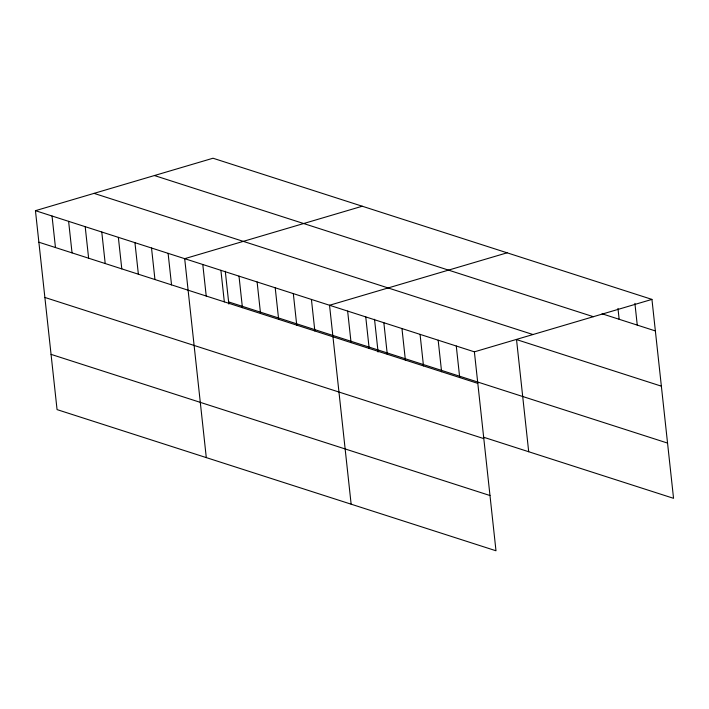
<?xml version="1.0" encoding="UTF-8"?>
<svg xmlns="http://www.w3.org/2000/svg" width="709" height="709" viewBox="0 0 709 709"><rect width="100%" height="100%" fill="white"/><g stroke="black" fill="none" stroke-linecap="round" stroke-linejoin="round"><path stroke-width="1.06" d="M35.45 210.679L474.383 351.841L495.99 550.769L57.057 409.607L35.45 210.679L213.01 158.231L651.943 299.393L673.55 498.321L483.441 437.178M362.246 206.23L184.686 258.679L206.292 457.597M507.095 252.812L329.534 305.26L351.141 504.179M474.383 351.841L651.943 299.393M602.056 313.786L655.364 330.926M154.42 175.54L593.344 316.701M94.049 193.371L532.973 334.533M661.364 386.166L516.524 339.584L528.701 451.739M228.617 301.919L667.55 443.081M38.88 242.212L477.804 383.374M44.88 297.452L483.804 438.614M51.057 354.367L489.99 495.529M634.901 303.355L637.258 325.103M617.973 308.406L619.152 319.28M456.277 346.019L459.698 377.551M438.171 340.196L441.592 371.729M420.065 334.373L423.486 365.906M401.959 328.551L405.38 360.083M383.853 322.728L387.274 354.261M374.529 319.272L378.083 352.036M365.747 316.905L369.167 348.438M347.64 311.083L351.061 342.615M311.428 299.437L314.849 330.97M293.322 293.615L296.743 325.147M275.216 287.792L278.637 319.325M257.11 281.969L260.531 313.502M239.004 276.147L242.425 307.679M225.294 271.272L228.847 304.046M220.898 270.324L224.319 301.857M202.792 264.501L206.222 296.034M168.104 253.343L171.534 284.876M151.522 248.008L154.952 279.541M134.94 242.682L138.37 274.215M118.359 237.347L121.788 268.879M101.777 232.011L105.207 263.544M85.195 226.676L88.625 258.209M68.613 221.35L72.043 252.883M52.032 216.015L55.462 247.547"/></g></svg>
